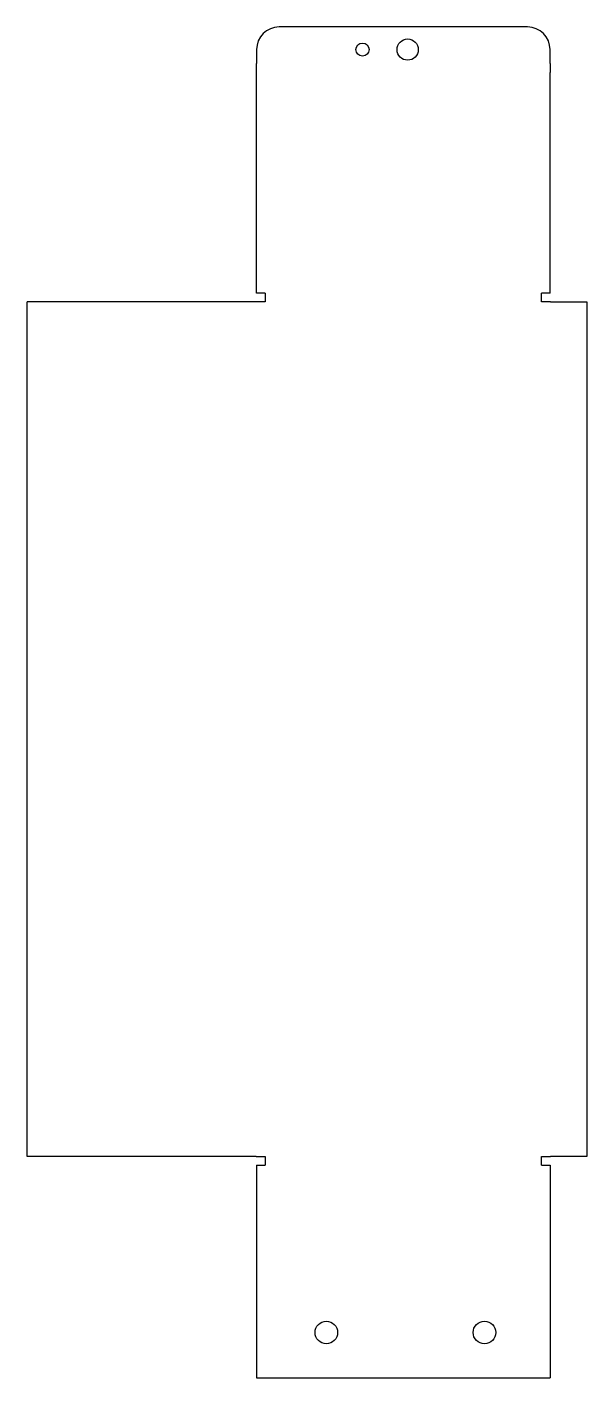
# Model space of a CAD drawing. Header units: millimetres. Extents: x 208 to 332, y 72 to 371.
import ezdxf

# ---------------------------------------------------------------- set-up
doc = ezdxf.new("R2010")
doc.units = ezdxf.units.MM
doc.layers.add('Default', color=7, linetype='Continuous')
doc.layers.add('TAMPA_LATERAL_DV', color=7, linetype='Continuous')

# ---------------------------------------------------------------- blocks, each defined once
blk = doc.blocks.new('SE')
at = {"layer": 'TAMPA_LATERAL_DV', "color": 7, "linetype": 'Continuous'}
for p, q in [((318.5, 371.17), (263.5, 371.17)), ((258.5, 366.17), (258.5, 363.07)), ((323.5, 363.07), (323.5, 366.17)), ((258.5, 361.1), (258.5, 363.07)), ((323.5, 363.07), (323.5, 361.1)), ((258.5, 312.25), (258.5, 361.1)), ((323.5, 312.25), (323.5, 361.1)), ((260.4, 312.25), (258.5, 312.25)), ((260.4, 312.25), (260.4, 310.28)), ((323.5, 312.25), (321.6, 312.25)), ((321.6, 310.28), (321.6, 312.25)), ((207.68, 121.08), (207.68, 310.28)), ((258.43, 310.28), (207.68, 310.28)), ((260.4, 310.28), (258.43, 310.28)), ((323.56, 310.28), (321.6, 310.28)), ((323.56, 310.28), (331.66, 310.28)), ((331.66, 310.28), (331.66, 121.08)), ((258.43, 121.08), (207.68, 121.08)), ((258.43, 121.08), (260.4, 121.08)), ((260.4, 121.08), (260.4, 119.12)), ((321.6, 119.12), (321.6, 121.08)), ((321.6, 121.08), (323.56, 121.08)), ((331.66, 121.08), (323.56, 121.08)), ((258.5, 119.12), (260.4, 119.12)), ((258.5, 119.12), (258.5, 72.02)), ((321.6, 119.12), (323.5, 119.12)), ((323.5, 119.12), (323.5, 72.02)), ((258.5, 72.02), (323.5, 72.02))]:
    blk.add_line(p, q, dxfattribs=at)
for centre, radius in [((291.95, 366.17), 2.35), ((281.95, 366.17), 1.45), ((273.95, 82.07), 2.5), ((308.95, 82.07), 2.5)]:
    blk.add_circle(centre, radius, dxfattribs=at)
for centre, start, end in [((263.5, 366.17), 90, 180), ((318.5, 366.17), 0, 90)]:
    blk.add_arc(centre, 5, start, end, dxfattribs=at)

msp = doc.modelspace()

# ---------------------------------------------------------------- block references
at = {"layer": 'Default'}
msp.add_blockref('SE', (0, 0), dxfattribs=at)

doc.saveas('drawing.dxf')
